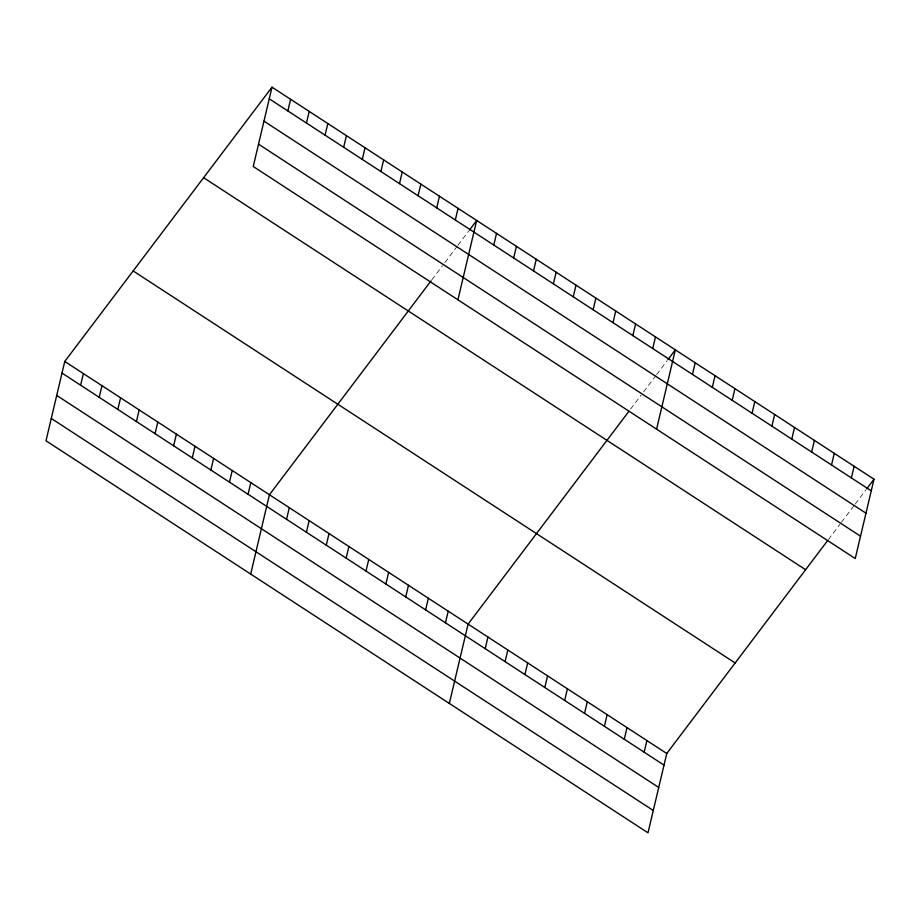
<?xml version="1.0" encoding="UTF-8"?>
<svg xmlns="http://www.w3.org/2000/svg" width="920" height="920" viewBox="0 0 920 920"><rect width="100%" height="100%" fill="white"/><g stroke="black" fill="none" stroke-linecap="round" stroke-linejoin="round"><path stroke-width="0.69" stroke-dasharray="4.6 3.45" d="M431.894 279.737L442.485 265.73M444.923 262.499L457.136 246.33M457.953 245.26L468.533 231.242M630.556 409.101L641.148 395.094M643.586 391.862L655.799 375.705M656.615 374.624L667.195 360.617M828.402 539.557L839.81 524.469M841.432 522.307L854.461 505.068M855.278 503.999L865.858 489.992"/><path stroke-width="1.38" d="M271.998 87.181L253.242 166.508L855.244 558.543L874 479.216L271.998 87.181L64.757 361.456L46 440.784L648.002 832.818L666.758 753.491L827.597 540.626M80.615 385.204L83.363 373.577M99.222 397.325L101.97 385.687M117.829 409.434L120.577 397.808M136.436 421.555L139.184 409.929M155.043 433.676L157.791 422.038M173.65 445.786L176.398 434.159M192.257 457.907L195.005 446.28M287.856 110.929L290.605 99.302M210.864 470.028L213.612 458.39M306.464 123.05L309.212 111.412M229.471 482.137L232.219 470.511M325.07 135.171L327.819 123.533M248.078 494.258L250.827 482.632M343.678 147.28L346.426 135.654M250.677 574.08L269.433 494.741L431.089 280.818M362.284 159.401L365.033 147.763M286.545 519.317L289.305 507.679M380.891 171.522L383.64 159.885M306.417 532.254L309.166 520.616M399.498 183.632L402.247 172.005M326.278 545.192L329.038 533.554M418.105 195.753L420.854 184.126M346.15 558.129L348.898 546.491M436.712 207.874L439.461 196.236M366.01 571.067L368.759 559.429M455.319 219.983L458.068 208.357M385.882 584.004L388.631 572.366M457.93 299.805L476.675 220.478L469.349 230.172M405.743 596.942L408.491 585.304M493.798 245.042L496.547 233.404M425.615 609.868L428.363 598.241M513.659 257.979L516.408 246.341M445.475 622.806L448.224 611.179M533.531 270.917L536.279 259.279M449.339 703.443L468.096 624.116L628.935 411.263M553.391 283.854L556.14 272.216M485.208 648.681L487.956 637.054M573.264 296.792L576.012 285.154M505.08 661.618L507.828 649.991M593.124 309.729L595.872 298.091M524.941 674.556L527.689 662.929M612.996 322.667L615.744 311.029M544.812 687.493L547.561 675.866M632.856 335.604L635.605 323.966M564.673 700.431L567.422 688.804M652.728 348.542L655.477 336.904M584.545 713.368L587.293 701.741M656.581 429.168L675.337 349.841L668.012 359.536M604.405 726.306L607.154 714.679M692.461 374.405L695.209 362.779M624.278 739.243L627.026 727.616M712.321 387.343L715.07 375.716M644.138 752.181L646.886 740.554M732.193 400.28L734.942 388.654M752.054 413.218L754.803 401.591M771.914 426.155L774.674 414.529M791.786 439.093L794.535 427.466M811.647 452.03L814.407 440.404M831.519 464.968L834.268 453.341M851.38 477.905L854.139 466.279M866.674 488.911L874 479.216M269.249 98.808L871.251 490.843M263.971 121.152L865.973 513.188M258.52 144.175L860.533 536.199M203.607 177.698L805.609 569.721M133.147 270.952L735.149 662.975M64.757 361.456L666.758 753.491M62.008 373.083L664.01 765.118M56.718 395.428L658.72 787.462M51.279 418.45L653.28 810.474"/></g></svg>
